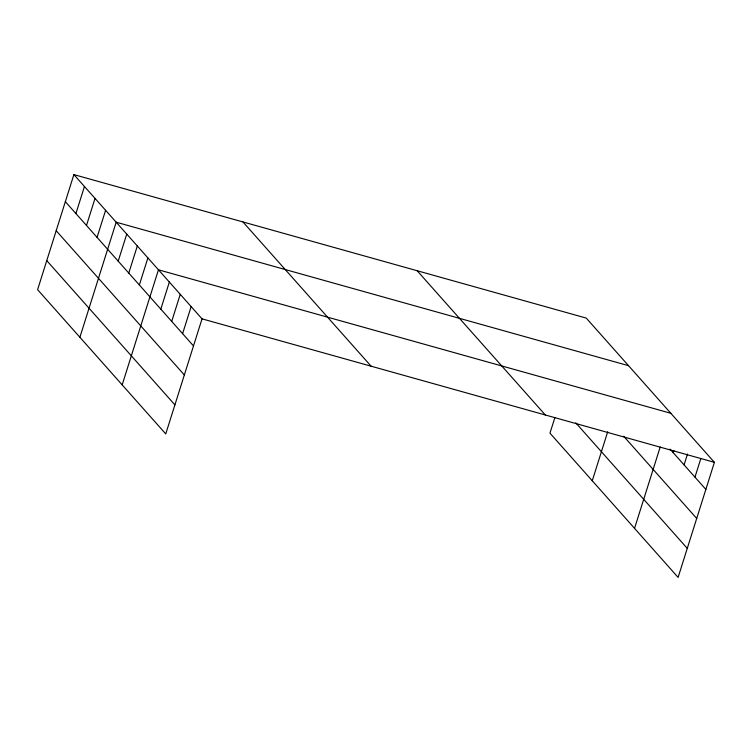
<?xml version="1.0" encoding="UTF-8"?>
<svg xmlns="http://www.w3.org/2000/svg" width="752" height="752" viewBox="0 0 752 752"><rect width="100%" height="100%" fill="white"/><g stroke="black" fill="none" stroke-linecap="round" stroke-linejoin="round"><path stroke-width="1.13" d="M73.884 174.596L37.6 289.67L165.75 433.913L202.034 318.848L73.884 174.596L586.25 318.087L714.4 462.33L678.116 577.404L549.966 433.152L554.901 417.52M75.914 213.568L84.45 186.496M86.489 225.468L95.025 198.396M97.064 237.369L105.6 210.297M79.891 337.263L116.175 222.197L628.54 365.688M118.205 261.17L126.74 234.098M128.78 273.07L137.315 245.998M139.355 284.97L147.89 257.898M122.181 384.864L158.456 269.799L670.831 413.29M160.815 309.138L169.35 282.056M171.71 321.395L180.245 294.323M182.604 333.653L191.14 306.581M592.256 480.754L607.701 431.77M634.547 528.355L660.181 447.064M673.181 452.629L673.867 450.457M684.076 464.886L687.497 454.058M694.97 477.144L700.779 458.739M202.034 318.848L714.4 462.33M670.07 449.123L705.865 489.411M623.69 436.254L696.709 518.448M575.741 422.821L687.272 548.368M417.172 270.739L545.322 414.982M242.962 221.953L371.112 366.196M65.349 201.668L193.49 345.92M56.193 230.714L184.334 374.957M46.756 260.624L174.906 404.877"/></g></svg>
